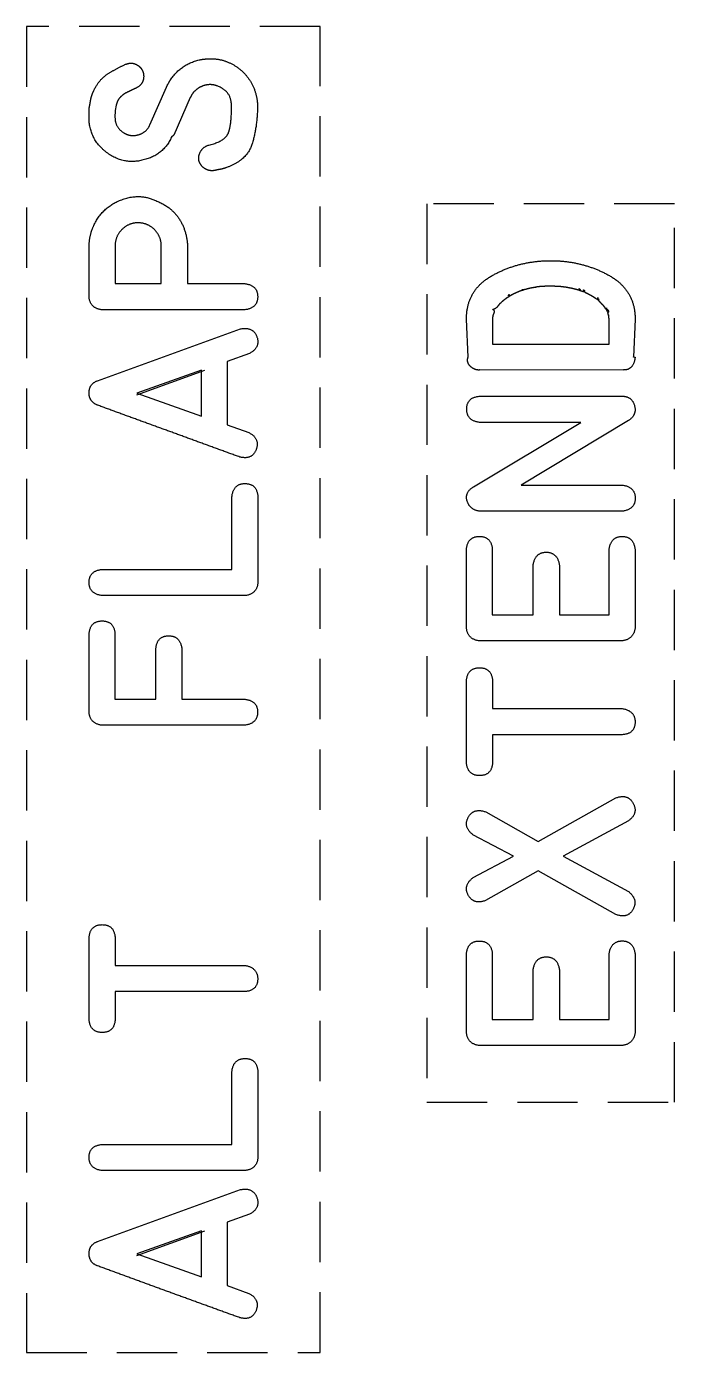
# Model space of a CAD drawing. Header units: millimetres. Extents: x -31.6 to 29, y -37.6 to 27.4.
# Drawn here: x -31.65 to -26.27, y 7.61 to 18.61 of the extents above; entities that cross this region are included whole.
import ezdxf

# ---------------------------------------------------------------- set-up
doc = ezdxf.new("R2010")
doc.units = ezdxf.units.MM
doc.linetypes.add('DASHED', pattern=[0.75, 0.5, -0.25])
doc.layers.get('0').update_dxf_attribs({"linetype": 'CONTINUOUS'})

msp = doc.modelspace()

# ---------------------------------------------------------------- linework, layer by layer
at = {"linetype": 'DASHED'}
for p, q in [((-29.211, 18.605), (-31.647, 18.605)), ((-31.647, 18.605), (-31.647, 7.612)), ((-29.211, 7.612), (-29.211, 18.605)), ((-26.271, 17.136), (-28.325, 17.136)), ((-28.325, 17.136), (-28.325, 9.686)), ((-26.271, 9.686), (-26.271, 17.136)), ((-28.325, 9.686), (-26.271, 9.686)), ((-31.647, 7.612), (-29.211, 7.612))]:
    msp.add_line(p, q, dxfattribs=at)
for p, q in [((-30.475, 18.125), (-30.467, 18.14)), ((-30.623, 17.789), (-30.485, 18.103)), ((-30.485, 18.103), (-30.48, 18.116)), ((-30.48, 18.116), (-30.475, 18.125)), ((-31.128, 17.85), (-31.126, 17.933)), ((-30.904, 17.952), (-30.911, 17.91)), ((-30.288, 18.016), (-30.425, 17.704)), ((-30.911, 17.91), (-30.913, 17.85)), ((-30.628, 17.778), (-30.626, 17.785)), ((-30.626, 17.785), (-30.623, 17.789)), ((-30.425, 17.704), (-30.444, 17.688)), ((-30.141, 17.621), (-30.135, 17.623)), ((-31.128, 16.786), (-31.128, 16.796)), ((-31.128, 16.365), (-31.128, 16.786)), ((-30.912, 16.786), (-30.912, 16.474)), ((-30.529, 16.474), (-30.529, 16.786)), ((-30.312, 16.799), (-30.312, 16.786)), ((-30.312, 16.786), (-30.312, 16.474)), ((-30.912, 16.474), (-30.529, 16.474)), ((-30.312, 16.474), (-29.837, 16.474)), ((-31.128, 16.358), (-31.128, 16.365)), ((-29.835, 16.257), (-31.022, 16.257)), ((-27.984, 15.865), (-27.997, 16.18)), ((-27.781, 16.18), (-27.781, 15.973)), ((-26.814, 15.973), (-26.814, 16.18)), ((-26.598, 16.18), (-26.612, 15.865)), ((-31.057, 15.669), (-29.873, 16.098)), ((-27.781, 15.973), (-26.814, 15.973)), ((-29.797, 15.895), (-29.981, 15.829)), ((-27.984, 15.865), (-27.984, 15.865)), ((-26.612, 15.865), (-26.612, 15.866)), ((-26.612, 15.866), (-26.598, 15.863)), ((-30.196, 15.756), (-30.732, 15.566)), ((-30.732, 15.553), (-30.169, 15.756)), ((-30.196, 15.376), (-30.196, 15.756)), ((-29.981, 15.829), (-29.981, 15.303)), ((-26.693, 15.757), (-27.887, 15.758)), ((-26.693, 15.758), (-26.693, 15.757)), ((-30.732, 15.566), (-30.196, 15.376)), ((-27.885, 15.54), (-26.704, 15.54)), ((-29.981, 15.303), (-29.802, 15.239)), ((-27.94, 14.789), (-27.047, 15.323)), ((-27.047, 15.323), (-27.889, 15.323)), ((-26.653, 15.339), (-27.543, 14.804)), ((-27.543, 14.804), (-26.703, 14.804)), ((-29.943, 14.104), (-29.943, 14.707)), ((-29.728, 14.708), (-29.728, 13.995)), ((-26.702, 14.587), (-27.889, 14.587)), ((-27.997, 13.623), (-27.997, 14.268)), ((-27.783, 14.27), (-27.783, 13.729)), ((-26.814, 13.729), (-26.814, 14.27)), ((-26.598, 14.271), (-26.598, 13.619)), ((-31.018, 14.104), (-29.943, 14.104)), ((-27.444, 13.729), (-27.444, 14.138)), ((-27.226, 14.139), (-27.226, 13.729)), ((-29.833, 13.887), (-31.021, 13.887)), ((-27.783, 13.729), (-27.444, 13.729)), ((-27.226, 13.729), (-26.814, 13.729)), ((-31.128, 12.922), (-31.128, 13.567)), ((-30.913, 13.569), (-30.913, 13.028)), ((-30.574, 13.028), (-30.574, 13.444)), ((-30.358, 13.448), (-30.358, 13.028)), ((-26.705, 13.512), (-27.892, 13.512)), ((-27.997, 12.503), (-27.997, 13.18)), ((-27.781, 13.183), (-27.781, 12.951)), ((-30.913, 13.028), (-30.574, 13.028)), ((-30.358, 13.028), (-29.84, 13.028)), ((-27.781, 12.951), (-26.705, 12.951)), ((-29.836, 12.812), (-31.021, 12.812)), ((-26.704, 12.734), (-27.781, 12.734)), ((-27.781, 12.734), (-27.781, 12.5)), ((-27.401, 11.849), (-26.757, 12.21)), ((-27.837, 12.094), (-27.401, 11.849)), ((-26.653, 12.021), (-27.194, 11.726)), ((-27.608, 11.726), (-27.943, 11.904)), ((-27.942, 11.549), (-27.608, 11.726)), ((-27.194, 11.726), (-26.654, 11.435)), ((-27.401, 11.605), (-27.838, 11.359)), ((-26.757, 11.243), (-27.401, 11.605)), ((-31.128, 10.373), (-31.128, 11.05)), ((-30.912, 11.052), (-30.912, 10.821)), ((-27.997, 10.268), (-27.997, 10.913)), ((-27.783, 10.916), (-27.783, 10.374)), ((-26.814, 10.374), (-26.814, 10.915)), ((-26.598, 10.917), (-26.598, 10.264)), ((-30.912, 10.821), (-29.835, 10.821)), ((-27.444, 10.374), (-27.444, 10.783)), ((-27.226, 10.785), (-27.226, 10.374)), ((-29.835, 10.604), (-30.912, 10.604)), ((-30.912, 10.604), (-30.912, 10.37)), ((-27.783, 10.374), (-27.444, 10.374)), ((-27.226, 10.374), (-26.814, 10.374)), ((-26.705, 10.157), (-27.892, 10.157)), ((-29.943, 9.337), (-29.943, 9.941)), ((-29.728, 9.941), (-29.728, 9.228)), ((-31.018, 9.337), (-29.943, 9.337)), ((-29.833, 9.12), (-31.021, 9.12)), ((-31.057, 8.532), (-29.873, 8.962)), ((-29.797, 8.758), (-29.981, 8.692)), ((-29.981, 8.692), (-29.981, 8.166)), ((-30.196, 8.62), (-30.732, 8.43)), ((-30.732, 8.416), (-30.169, 8.62)), ((-30.196, 8.239), (-30.196, 8.62)), ((-30.732, 8.43), (-30.196, 8.239)), ((-29.981, 8.166), (-29.802, 8.102))]:
    msp.add_line(p, q)
for points in [[(-30.977, 18.209), (-30.906, 18.256), (-30.825, 18.292)], [(-30.825, 18.292), (-30.818, 18.295), (-30.803, 18.299)], [(-30.803, 18.299), (-30.768, 18.307), (-30.737, 18.291)], [(-30.737, 18.291), (-30.718, 18.282), (-30.708, 18.271)], [(-30.708, 18.271), (-30.698, 18.262), (-30.695, 18.257)], [(-30.695, 18.257), (-30.667, 18.216), (-30.678, 18.164)], [(-30.453, 18.162), (-30.364, 18.298), (-30.205, 18.33)], [(-30.205, 18.33), (-30.142, 18.343), (-30.075, 18.336)], [(-30.075, 18.336), (-29.982, 18.325), (-29.902, 18.27)], [(-29.902, 18.27), (-29.822, 18.214), (-29.778, 18.131)], [(-31.091, 18.068), (-31.049, 18.163), (-30.977, 18.209)], [(-30.678, 18.164), (-30.688, 18.12), (-30.738, 18.095)], [(-30.467, 18.14), (-30.463, 18.144), (-30.461, 18.149)], [(-30.461, 18.149), (-30.458, 18.155), (-30.453, 18.162)], [(-31.113, 18.005), (-31.106, 18.039), (-31.091, 18.068)], [(-30.816, 18.058), (-30.855, 18.039), (-30.884, 18.001)], [(-30.738, 18.095), (-30.777, 18.077), (-30.816, 18.058)], [(-30.262, 18.06), (-30.274, 18.045), (-30.288, 18.016)], [(-30.167, 18.118), (-30.222, 18.104), (-30.262, 18.06)], [(-30.061, 18.111), (-30.112, 18.132), (-30.167, 18.118)], [(-29.947, 17.955), (-29.947, 18.066), (-30.061, 18.111)], [(-29.778, 18.131), (-29.731, 18.041), (-29.731, 17.945)], [(-31.126, 17.933), (-31.119, 17.97), (-31.113, 18.005)], [(-30.894, 17.981), (-30.899, 17.968), (-30.904, 17.952)], [(-30.884, 18.001), (-30.889, 17.994), (-30.894, 17.981)], [(-29.97, 17.729), (-29.944, 17.804), (-29.947, 17.955)], [(-29.731, 17.945), (-29.731, 17.787), (-29.772, 17.642)], [(-30.987, 17.565), (-31.128, 17.676), (-31.128, 17.85)], [(-30.913, 17.85), (-30.912, 17.769), (-30.84, 17.724)], [(-30.84, 17.724), (-30.797, 17.696), (-30.742, 17.703)], [(-30.742, 17.703), (-30.673, 17.712), (-30.633, 17.771)], [(-30.633, 17.771), (-30.632, 17.772), (-30.631, 17.774)], [(-30.631, 17.774), (-30.63, 17.776), (-30.628, 17.778)], [(-30.135, 17.623), (-29.997, 17.653), (-29.97, 17.729)], [(-30.444, 17.688), (-30.513, 17.537), (-30.679, 17.499)], [(-30.217, 17.531), (-30.204, 17.597), (-30.141, 17.621)], [(-29.772, 17.642), (-29.813, 17.496), (-29.993, 17.434)], [(-30.679, 17.499), (-30.845, 17.454), (-30.987, 17.565)], [(-30.184, 17.44), (-30.226, 17.478), (-30.217, 17.531)], [(-30.085, 17.412), (-30.143, 17.402), (-30.184, 17.44)], [(-30.041, 17.421), (-30.065, 17.417), (-30.085, 17.412)], [(-29.993, 17.434), (-30.017, 17.425), (-30.041, 17.421)], [(-31.089, 16.955), (-31.02, 17.106), (-30.867, 17.166)], [(-30.867, 17.166), (-30.713, 17.225), (-30.584, 17.166)], [(-30.584, 17.166), (-30.451, 17.115), (-30.386, 17.019)], [(-31.128, 16.796), (-31.122, 16.888), (-31.089, 16.955)], [(-30.695, 16.976), (-30.781, 16.988), (-30.847, 16.93)], [(-30.576, 16.912), (-30.624, 16.966), (-30.695, 16.976)], [(-30.386, 17.019), (-30.32, 16.922), (-30.312, 16.799)], [(-30.847, 16.93), (-30.912, 16.872), (-30.912, 16.786)], [(-30.529, 16.786), (-30.529, 16.857), (-30.576, 16.912)], [(-27.778, 16.544), (-27.558, 16.664), (-27.298, 16.664)], [(-27.298, 16.664), (-27.037, 16.664), (-26.818, 16.544)], [(-27.997, 16.18), (-27.997, 16.424), (-27.778, 16.544)], [(-26.818, 16.544), (-26.598, 16.423), (-26.598, 16.18)], [(-29.837, 16.474), (-29.729, 16.461), (-29.729, 16.365)], [(-27.629, 16.375), (-27.658, 16.368), (-27.644, 16.383)], [(-27.644, 16.383), (-27.638, 16.369), (-27.641, 16.368)], [(-27.621, 16.381), (-27.628, 16.376), (-27.629, 16.375)], [(-27.615, 16.383), (-27.618, 16.381), (-27.621, 16.381)], [(-27.61, 16.386), (-27.611, 16.385), (-27.615, 16.383)], [(-27.601, 16.39), (-27.608, 16.387), (-27.61, 16.386)], [(-27.592, 16.394), (-27.598, 16.392), (-27.601, 16.39)], [(-27.584, 16.398), (-27.589, 16.396), (-27.592, 16.394)], [(-27.577, 16.401), (-27.58, 16.399), (-27.584, 16.398)], [(-27.572, 16.403), (-27.573, 16.403), (-27.577, 16.401)], [(-27.568, 16.405), (-27.573, 16.403), (-27.572, 16.403)], [(-27.561, 16.408), (-27.563, 16.406), (-27.568, 16.405)], [(-27.553, 16.411), (-27.558, 16.409), (-27.561, 16.408)], [(-27.541, 16.415), (-27.539, 16.416), (-27.553, 16.411)], [(-27.535, 16.417), (-27.54, 16.415), (-27.541, 16.415)], [(-27.509, 16.425), (-27.543, 16.419), (-27.536, 16.422)], [(-27.536, 16.422), (-27.524, 16.421), (-27.528, 16.419)], [(-27.528, 16.419), (-27.53, 16.418), (-27.535, 16.417)], [(-27.502, 16.427), (-27.505, 16.425), (-27.509, 16.425)], [(-27.496, 16.429), (-27.498, 16.428), (-27.502, 16.427)], [(-27.489, 16.43), (-27.493, 16.429), (-27.496, 16.429)], [(-27.482, 16.432), (-27.485, 16.431), (-27.489, 16.43)], [(-27.474, 16.434), (-27.481, 16.433), (-27.482, 16.432)], [(-27.461, 16.437), (-27.469, 16.435), (-27.474, 16.434)], [(-27.449, 16.439), (-27.452, 16.439), (-27.461, 16.437)], [(-27.436, 16.441), (-27.439, 16.441), (-27.449, 16.439)], [(-27.428, 16.442), (-27.433, 16.441), (-27.436, 16.441)], [(-27.423, 16.444), (-27.422, 16.444), (-27.428, 16.442)], [(-27.411, 16.446), (-27.419, 16.445), (-27.423, 16.444)], [(-27.405, 16.446), (-27.409, 16.446), (-27.411, 16.446)], [(-27.398, 16.447), (-27.4, 16.447), (-27.405, 16.446)], [(-27.386, 16.449), (-27.391, 16.449), (-27.398, 16.447)], [(-27.374, 16.449), (-27.382, 16.449), (-27.386, 16.449)], [(-27.36, 16.451), (-27.365, 16.451), (-27.374, 16.449)], [(-27.348, 16.451), (-27.356, 16.451), (-27.36, 16.451)], [(-27.337, 16.453), (-27.338, 16.453), (-27.348, 16.451)], [(-27.33, 16.453), (-27.333, 16.453), (-27.337, 16.453)], [(-27.324, 16.453), (-27.327, 16.453), (-27.33, 16.453)], [(-27.315, 16.453), (-27.318, 16.453), (-27.324, 16.453)], [(-27.31, 16.453), (-27.312, 16.453), (-27.315, 16.453)], [(-27.304, 16.453), (-27.307, 16.453), (-27.31, 16.453)], [(-27.298, 16.453), (-27.301, 16.453), (-27.304, 16.453)], [(-27.291, 16.453), (-27.294, 16.453), (-27.298, 16.453)], [(-27.285, 16.453), (-27.288, 16.453), (-27.291, 16.453)], [(-27.279, 16.453), (-27.282, 16.453), (-27.285, 16.453)], [(-27.274, 16.453), (-27.276, 16.453), (-27.279, 16.453)], [(-27.268, 16.452), (-27.272, 16.452), (-27.274, 16.453)], [(-27.259, 16.451), (-27.264, 16.451), (-27.268, 16.452)], [(-27.248, 16.451), (-27.253, 16.451), (-27.259, 16.451)], [(-27.234, 16.45), (-27.239, 16.451), (-27.248, 16.451)], [(-27.222, 16.449), (-27.227, 16.45), (-27.234, 16.45)], [(-27.209, 16.448), (-27.217, 16.449), (-27.222, 16.449)], [(-27.203, 16.447), (-27.207, 16.447), (-27.209, 16.448)], [(-27.197, 16.447), (-27.199, 16.447), (-27.203, 16.447)], [(-27.183, 16.445), (-27.189, 16.445), (-27.197, 16.447)], [(-27.178, 16.444), (-27.183, 16.445), (-27.183, 16.445)], [(-27.171, 16.443), (-27.174, 16.443), (-27.178, 16.444)], [(-27.157, 16.441), (-27.165, 16.441), (-27.171, 16.443)], [(-27.152, 16.439), (-27.156, 16.44), (-27.157, 16.441)], [(-27.146, 16.439), (-27.149, 16.439), (-27.152, 16.439)], [(-27.141, 16.437), (-27.145, 16.438), (-27.146, 16.439)], [(-27.134, 16.436), (-27.137, 16.436), (-27.141, 16.437)], [(-27.121, 16.434), (-27.129, 16.435), (-27.134, 16.436)], [(-27.116, 16.432), (-27.12, 16.434), (-27.121, 16.434)], [(-27.111, 16.431), (-27.112, 16.431), (-27.116, 16.432)], [(-27.107, 16.43), (-27.109, 16.43), (-27.111, 16.431)], [(-27.099, 16.428), (-27.105, 16.429), (-27.107, 16.43)], [(-27.093, 16.426), (-27.096, 16.428), (-27.099, 16.428)], [(-27.086, 16.425), (-27.089, 16.425), (-27.093, 16.426)], [(-27.078, 16.422), (-27.081, 16.423), (-27.086, 16.425)], [(-27.061, 16.432), (-27.041, 16.415), (-27.078, 16.422)], [(-27.059, 16.416), (-27.063, 16.417), (-27.061, 16.432)], [(-27.053, 16.414), (-27.055, 16.414), (-27.059, 16.416)], [(-27.044, 16.411), (-27.049, 16.413), (-27.053, 16.414)], [(-27.037, 16.408), (-27.041, 16.41), (-27.044, 16.411)], [(-27.032, 16.407), (-27.033, 16.407), (-27.037, 16.408)], [(-27.027, 16.405), (-27.031, 16.406), (-27.032, 16.407)], [(-27.017, 16.416), (-27.023, 16.404), (-27.027, 16.405)], [(-27.011, 16.399), (-27.037, 16.432), (-27.017, 16.416)], [(-27.001, 16.394), (-27.005, 16.396), (-27.011, 16.399)], [(-26.996, 16.391), (-27, 16.393), (-27.001, 16.394)], [(-26.993, 16.39), (-26.991, 16.39), (-26.996, 16.391)], [(-26.988, 16.388), (-26.991, 16.389), (-26.993, 16.39)], [(-26.985, 16.386), (-26.986, 16.387), (-26.988, 16.388)], [(-26.978, 16.382), (-26.981, 16.383), (-26.985, 16.386)], [(-26.974, 16.38), (-26.975, 16.381), (-26.978, 16.382)], [(-31.022, 16.257), (-31.116, 16.268), (-31.128, 16.358)], [(-29.729, 16.365), (-29.729, 16.27), (-29.835, 16.257)], [(-27.746, 16.275), (-27.78, 16.255), (-27.779, 16.258)], [(-27.74, 16.283), (-27.741, 16.282), (-27.746, 16.275)], [(-27.725, 16.302), (-27.728, 16.298), (-27.74, 16.283)], [(-27.714, 16.312), (-27.721, 16.306), (-27.725, 16.302)], [(-27.702, 16.324), (-27.707, 16.32), (-27.714, 16.312)], [(-27.691, 16.334), (-27.698, 16.328), (-27.702, 16.324)], [(-27.674, 16.347), (-27.676, 16.344), (-27.691, 16.334)], [(-27.663, 16.355), (-27.667, 16.352), (-27.674, 16.347)], [(-27.658, 16.357), (-27.66, 16.356), (-27.663, 16.355)], [(-27.653, 16.36), (-27.655, 16.359), (-27.658, 16.357)], [(-27.646, 16.365), (-27.648, 16.364), (-27.653, 16.36)], [(-27.641, 16.368), (-27.644, 16.367), (-27.646, 16.365)], [(-26.966, 16.376), (-26.967, 16.377), (-26.974, 16.38)], [(-26.961, 16.373), (-26.964, 16.374), (-26.966, 16.376)], [(-26.958, 16.372), (-26.958, 16.372), (-26.961, 16.373)], [(-26.952, 16.368), (-26.955, 16.369), (-26.958, 16.372)], [(-26.947, 16.365), (-26.949, 16.367), (-26.952, 16.368)], [(-26.941, 16.361), (-26.945, 16.364), (-26.947, 16.365)], [(-26.935, 16.357), (-26.938, 16.359), (-26.941, 16.361)], [(-26.931, 16.354), (-26.933, 16.355), (-26.935, 16.357)], [(-26.927, 16.352), (-26.93, 16.353), (-26.931, 16.354)], [(-26.925, 16.35), (-26.925, 16.35), (-26.927, 16.352)], [(-26.921, 16.347), (-26.923, 16.349), (-26.925, 16.35)], [(-26.895, 16.341), (-26.918, 16.345), (-26.921, 16.347)], [(-26.896, 16.328), (-26.911, 16.361), (-26.907, 16.358)], [(-26.907, 16.358), (-26.907, 16.337), (-26.908, 16.338)], [(-26.908, 16.338), (-26.908, 16.355), (-26.895, 16.341)], [(-26.894, 16.326), (-26.896, 16.327), (-26.896, 16.328)], [(-26.89, 16.322), (-26.892, 16.325), (-26.894, 16.326)], [(-26.887, 16.319), (-26.888, 16.32), (-26.89, 16.322)], [(-26.884, 16.316), (-26.885, 16.318), (-26.887, 16.319)], [(-26.879, 16.311), (-26.881, 16.313), (-26.884, 16.316)], [(-26.875, 16.307), (-26.877, 16.308), (-26.879, 16.311)], [(-26.873, 16.304), (-26.874, 16.306), (-26.875, 16.307)], [(-26.869, 16.301), (-26.871, 16.302), (-26.873, 16.304)], [(-26.867, 16.298), (-26.868, 16.3), (-26.869, 16.301)], [(-26.862, 16.294), (-26.867, 16.298), (-26.867, 16.298)], [(-26.857, 16.287), (-26.858, 16.288), (-26.862, 16.294)], [(-26.855, 16.285), (-26.856, 16.286), (-26.857, 16.287)], [(-26.854, 16.283), (-26.854, 16.284), (-26.855, 16.285)], [(-26.85, 16.278), (-26.851, 16.279), (-26.854, 16.283)], [(-26.849, 16.277), (-26.849, 16.277), (-26.85, 16.278)], [(-26.847, 16.274), (-26.848, 16.275), (-26.849, 16.277)], [(-26.845, 16.27), (-26.847, 16.274), (-26.847, 16.274)], [(-26.836, 16.273), (-26.838, 16.259), (-26.838, 16.259)], [(-26.831, 16.247), (-26.836, 16.274), (-26.836, 16.273)], [(-27.78, 16.196), (-27.781, 16.192), (-27.781, 16.186)], [(-27.781, 16.186), (-27.781, 16.184), (-27.781, 16.183)], [(-27.781, 16.183), (-27.781, 16.182), (-27.781, 16.18)], [(-27.779, 16.206), (-27.78, 16.196), (-27.78, 16.196)], [(-27.779, 16.258), (-27.774, 16.258), (-27.773, 16.259)], [(-27.777, 16.211), (-27.779, 16.206), (-27.779, 16.206)], [(-27.775, 16.218), (-27.775, 16.215), (-27.777, 16.211)], [(-27.77, 16.231), (-27.773, 16.222), (-27.775, 16.218)], [(-27.773, 16.259), (-27.773, 16.259), (-27.766, 16.241)], [(-27.766, 16.241), (-27.767, 16.239), (-27.77, 16.231)], [(-26.841, 16.264), (-26.845, 16.27), (-26.845, 16.27)], [(-26.838, 16.26), (-26.839, 16.261), (-26.841, 16.264)], [(-26.838, 16.259), (-26.838, 16.259), (-26.838, 16.26)], [(-26.83, 16.244), (-26.83, 16.244), (-26.831, 16.247)], [(-26.826, 16.234), (-26.804, 16.239), (-26.83, 16.262)], [(-26.83, 16.262), (-26.83, 16.244), (-26.83, 16.244)], [(-26.824, 16.23), (-26.824, 16.232), (-26.826, 16.234)], [(-26.822, 16.227), (-26.822, 16.227), (-26.824, 16.23)], [(-26.822, 16.226), (-26.822, 16.227), (-26.822, 16.227)], [(-26.821, 16.222), (-26.821, 16.223), (-26.822, 16.226)], [(-26.821, 16.22), (-26.821, 16.222), (-26.821, 16.222)], [(-26.819, 16.213), (-26.819, 16.213), (-26.821, 16.22)], [(-26.818, 16.216), (-26.818, 16.212), (-26.819, 16.213)], [(-26.817, 16.207), (-26.818, 16.21), (-26.818, 16.216)], [(-26.817, 16.205), (-26.817, 16.207), (-26.817, 16.207)], [(-26.816, 16.204), (-26.816, 16.204), (-26.817, 16.205)], [(-26.816, 16.199), (-26.816, 16.201), (-26.816, 16.204)], [(-26.816, 16.198), (-26.816, 16.198), (-26.816, 16.199)], [(-26.815, 16.194), (-26.816, 16.196), (-26.816, 16.198)], [(-26.815, 16.192), (-26.815, 16.192), (-26.815, 16.194)], [(-26.815, 16.187), (-26.815, 16.188), (-26.815, 16.192)], [(-26.814, 16.186), (-26.814, 16.186), (-26.815, 16.187)], [(-26.814, 16.183), (-26.814, 16.184), (-26.814, 16.186)], [(-26.814, 16.18), (-26.814, 16.182), (-26.814, 16.183)], [(-29.873, 16.098), (-29.765, 16.119), (-29.735, 16.031)], [(-29.735, 16.031), (-29.706, 15.943), (-29.797, 15.895)], [(-27.968, 15.791), (-27.997, 15.822), (-27.984, 15.865)], [(-26.602, 15.837), (-26.622, 15.757), (-26.693, 15.758)], [(-26.598, 15.863), (-26.602, 15.84), (-26.602, 15.837)], [(-27.896, 15.757), (-27.938, 15.76), (-27.968, 15.791)], [(-27.887, 15.758), (-27.889, 15.757), (-27.896, 15.757)], [(-31.128, 15.567), (-31.129, 15.643), (-31.057, 15.669)], [(-31.057, 15.466), (-31.127, 15.492), (-31.128, 15.567)], [(-27.995, 15.435), (-27.994, 15.533), (-27.885, 15.54)], [(-26.704, 15.54), (-26.624, 15.54), (-26.603, 15.462)], [(-30.467, 15.251), (-30.762, 15.358), (-31.057, 15.466)], [(-27.889, 15.323), (-27.997, 15.338), (-27.995, 15.435)], [(-26.603, 15.462), (-26.582, 15.384), (-26.653, 15.339)], [(-29.877, 15.036), (-30.172, 15.143), (-30.467, 15.251)], [(-29.802, 15.239), (-29.71, 15.19), (-29.741, 15.1)], [(-29.741, 15.1), (-29.773, 15.011), (-29.877, 15.036)], [(-29.943, 14.707), (-29.931, 14.817), (-29.833, 14.816)], [(-29.833, 14.816), (-29.735, 14.815), (-29.728, 14.708)], [(-27.991, 14.669), (-28.015, 14.739), (-27.94, 14.789)], [(-26.703, 14.804), (-26.597, 14.787), (-26.597, 14.695)], [(-27.889, 14.587), (-27.967, 14.598), (-27.991, 14.669)], [(-26.597, 14.695), (-26.597, 14.603), (-26.702, 14.587)], [(-27.997, 14.268), (-27.989, 14.378), (-27.889, 14.378)], [(-27.889, 14.378), (-27.79, 14.378), (-27.783, 14.27)], [(-26.814, 14.27), (-26.798, 14.378), (-26.705, 14.378)], [(-26.705, 14.378), (-26.613, 14.378), (-26.598, 14.271)], [(-27.444, 14.138), (-27.428, 14.247), (-27.335, 14.247)], [(-27.335, 14.247), (-27.242, 14.246), (-27.226, 14.139)], [(-31.128, 13.999), (-31.126, 14.095), (-31.018, 14.104)], [(-31.021, 13.887), (-31.13, 13.903), (-31.128, 13.999)], [(-29.728, 13.995), (-29.734, 13.901), (-29.833, 13.887)], [(-31.128, 13.567), (-31.12, 13.677), (-31.02, 13.677)], [(-31.02, 13.677), (-30.92, 13.677), (-30.913, 13.569)], [(-30.574, 13.444), (-30.566, 13.552), (-30.47, 13.554)], [(-30.47, 13.554), (-30.374, 13.555), (-30.358, 13.448)], [(-27.892, 13.512), (-27.991, 13.527), (-27.997, 13.623)], [(-26.598, 13.619), (-26.61, 13.525), (-26.705, 13.512)], [(-27.997, 13.18), (-27.989, 13.288), (-27.889, 13.289)], [(-27.889, 13.289), (-27.789, 13.289), (-27.781, 13.183)], [(-29.84, 13.028), (-29.732, 13.02), (-29.73, 12.924)], [(-31.021, 12.812), (-31.121, 12.825), (-31.128, 12.922)], [(-29.73, 12.924), (-29.729, 12.827), (-29.836, 12.812)], [(-26.705, 12.951), (-26.597, 12.933), (-26.598, 12.837)], [(-26.598, 12.837), (-26.6, 12.741), (-26.704, 12.734)], [(-27.889, 12.395), (-27.988, 12.395), (-27.997, 12.503)], [(-27.781, 12.5), (-27.789, 12.394), (-27.889, 12.395)], [(-26.757, 12.21), (-26.658, 12.247), (-26.614, 12.164)], [(-27.982, 12.049), (-27.938, 12.13), (-27.837, 12.094)], [(-26.614, 12.164), (-26.569, 12.081), (-26.653, 12.021)], [(-27.943, 11.904), (-28.026, 11.968), (-27.982, 12.049)], [(-27.982, 11.403), (-28.026, 11.485), (-27.942, 11.549)], [(-26.654, 11.435), (-26.571, 11.368), (-26.615, 11.287)], [(-27.838, 11.359), (-27.937, 11.322), (-27.982, 11.403)], [(-26.615, 11.287), (-26.658, 11.206), (-26.757, 11.243)], [(-31.128, 11.05), (-31.12, 11.158), (-31.02, 11.159)], [(-31.02, 11.159), (-30.92, 11.159), (-30.912, 11.052)], [(-27.997, 10.913), (-27.989, 11.024), (-27.889, 11.023)], [(-27.889, 11.023), (-27.79, 11.023), (-27.783, 10.916)], [(-26.814, 10.915), (-26.798, 11.024), (-26.705, 11.024)], [(-26.705, 11.024), (-26.613, 11.024), (-26.598, 10.917)], [(-27.444, 10.783), (-27.428, 10.892), (-27.335, 10.892)], [(-27.335, 10.892), (-27.242, 10.892), (-27.226, 10.785)], [(-29.835, 10.821), (-29.728, 10.803), (-29.729, 10.707)], [(-29.729, 10.707), (-29.731, 10.611), (-29.835, 10.604)], [(-31.02, 10.265), (-31.119, 10.265), (-31.128, 10.373)], [(-30.912, 10.37), (-30.92, 10.264), (-31.02, 10.265)], [(-27.892, 10.157), (-27.991, 10.172), (-27.997, 10.268)], [(-26.598, 10.264), (-26.61, 10.17), (-26.705, 10.157)], [(-29.943, 9.941), (-29.931, 10.05), (-29.833, 10.049)], [(-29.833, 10.049), (-29.735, 10.048), (-29.728, 9.941)], [(-31.128, 9.232), (-31.126, 9.329), (-31.018, 9.337)], [(-31.021, 9.12), (-31.13, 9.136), (-31.128, 9.232)], [(-29.728, 9.228), (-29.734, 9.134), (-29.833, 9.12)], [(-29.873, 8.962), (-29.765, 8.983), (-29.735, 8.894)], [(-29.735, 8.894), (-29.706, 8.806), (-29.797, 8.758)], [(-31.128, 8.431), (-31.129, 8.506), (-31.057, 8.532)], [(-31.057, 8.33), (-31.127, 8.355), (-31.128, 8.431)], [(-30.467, 8.114), (-30.762, 8.222), (-31.057, 8.33)], [(-29.877, 7.9), (-30.172, 8.007), (-30.467, 8.114)], [(-29.802, 8.102), (-29.71, 8.053), (-29.741, 7.963)], [(-29.741, 7.963), (-29.773, 7.874), (-29.877, 7.9)]]:
    msp.add_open_spline(points, degree=2)

doc.saveas('drawing.dxf')
